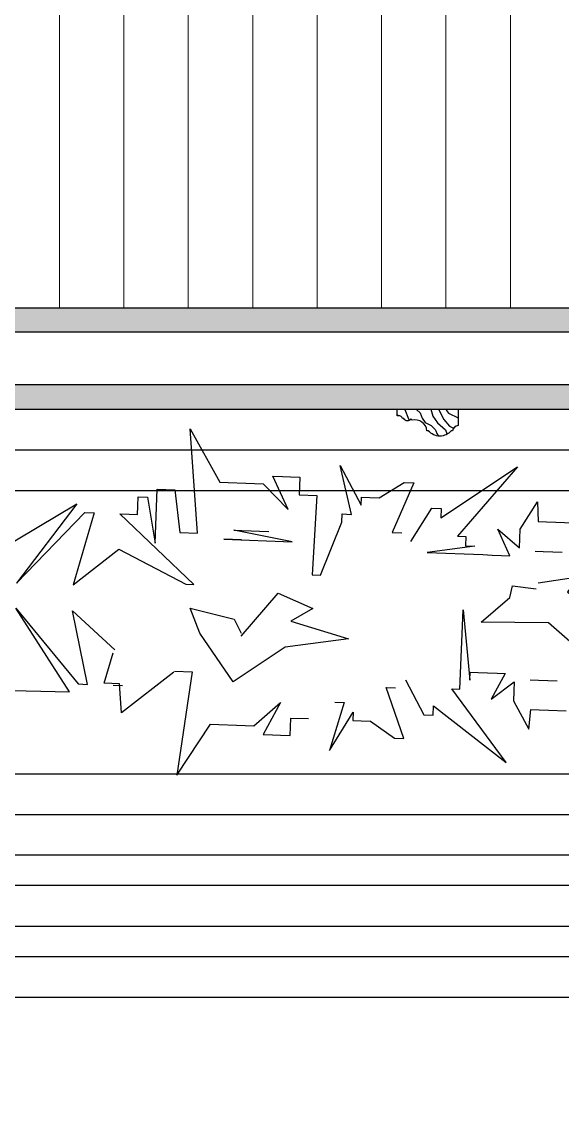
# Model space of a CAD drawing. Header units: millimetres. Extents: x 92928 to 223128, y -11456 to 21098.
# Drawn here: x 168188 to 168454, y 12882 to 13420 of the extents above; entities that cross this region are included whole.
import ezdxf

# ---------------------------------------------------------------- set-up
doc = ezdxf.new("R2010")
doc.units = ezdxf.units.MM
doc.layers.add('_ACM-A-WALL-HACH', color=251, linetype='Continuous', lineweight=9)
doc.layers.add('I-WALL', color=6, linetype='Continuous', lineweight=13)
for name, color, linetype in [('I-DETL-LW01', 1, 'Continuous'), ('I-DETL-LW02', 2, 'Continuous'), ('I-DETL-LW251', 251, 'Continuous'), ('I-PL-IDS-MILL', 40, 'Continuous'), ('PE-尺寸标注', 44, 'Continuous')]:
    doc.layers.add(name, color=color, linetype=linetype)

# ---------------------------------------------------------------- blocks, each defined once
blk = doc.blocks.new('2008092313492155')
at = {"color": 8, "linetype": 'Continuous'}
for p, q in [((1506.5, 129.9), (1497.3, 258.4)), ((1497.3, 258.4), (1534.1, 192.7)), ((1682.5, 213.5), (1708.3, 164.3)), ((1696.2, 153.1), (1682.5, 213.5)), ((1806.2, 148.9), (1900.7, 211.6)), ((1900.7, 211.6), (1827, 126.4)), ((1534.1, 192.7), (1534.1, 192.7)), ((1534.1, 192.7), (1544.2, 192.3)), ((1544.2, 192.3), (1544.2, 192.3)), ((1544.2, 192.3), (1565.9, 191.4)), ((1565.9, 191.4), (1565.9, 191.4)), ((1565.9, 191.4), (1587.6, 190.6)), ((1587.6, 190.6), (1618.1, 159.3)), ((1587.6, 190.6), (1587.6, 190.6)), ((1618.1, 159.3), (1599.5, 200.3)), ((1599.5, 200.3), (1611.1, 199.8)), ((1611.1, 199.8), (1611.1, 199.8)), ((1611.1, 199.8), (1621.2, 199.5)), ((1621.2, 199.5), (1621.2, 199.5)), ((1621.2, 199.5), (1632.8, 199)), ((1632.8, 199), (1632, 177.3)), ((1632.8, 199), (1632.8, 199)), ((1730.3, 173.5), (1761.3, 192.5)), ((1772.9, 192), (1746.5, 130.7)), ((1761.3, 192.5), (1761.3, 192.5)), ((1761.3, 192.5), (1772.9, 192)), ((1772.9, 192), (1772.9, 192)), ((1454.4, 117.7), (1456.9, 184.1)), ((1456.9, 184.1), (1478.6, 183.2)), ((1478.6, 183.2), (1484.8, 130.7)), ((1478.6, 183.2), (1478.6, 183.2)), ((1632, 177.3), (1653.7, 176.5)), ((1653.7, 176.5), (1647.9, 78.5)), ((1211.4, 78.6), (1357.7, 166.1)), ((1357.7, 166.1), (1283.7, 68.5)), ((1357.7, 166.1), (1357.7, 166.1)), ((1432.6, 153.1), (1433, 163.3)), ((1433, 163.3), (1433.4, 174.8)), ((1433, 163.3), (1433, 163.3)), ((1433.4, 174.8), (1433.4, 174.8)), ((1433.4, 174.8), (1445, 174.4)), ((1445, 174.4), (1454.4, 117.7)), ((1445, 174.4), (1445, 174.4)), ((1708.3, 164.3), (1708.7, 174.4)), ((1708.7, 174.4), (1718.8, 174)), ((1718.8, 174), (1718.8, 174)), ((1718.8, 174), (1730.3, 173.5)), ((1730.3, 173.5), (1730.3, 173.5)), ((1904.2, 135), (1925.6, 168.5)), ((1925.6, 168.5), (1926.2, 144.3)), ((1925.6, 168.5), (1925.6, 168.5)), ((1283.7, 68.5), (1367.5, 155.6)), ((1379.1, 155.2), (1353.5, 66.2)), ((1367.5, 155.6), (1379.1, 155.2)), ((1410.9, 154), (1410.9, 154)), ((1502.1, 66.5), (1410.9, 154)), ((1410.9, 154), (1422.5, 153.5)), ((1422.5, 153.5), (1422.5, 153.5)), ((1422.5, 153.5), (1432.6, 153.1)), ((1432.6, 153.1), (1432.6, 153.1)), ((1684.3, 143.5), (1684.7, 153.6)), ((1684.7, 153.6), (1684.7, 153.6)), ((1684.7, 153.6), (1696.2, 153.1)), ((1769.2, 119.7), (1795.1, 160.9)), ((1795.1, 160.9), (1795.1, 160.9)), ((1795.1, 160.9), (1806.6, 160.5)), ((1806.6, 160.5), (1806.2, 148.9)), ((1806.6, 160.5), (1806.6, 160.5)), ((1658, 78.1), (1684.3, 143.5)), ((1684.3, 143.5), (1684.3, 143.5)), ((1876.5, 135), (1903.3, 111.9)), ((1891.3, 102.2), (1876.5, 135)), ((1903.7, 123.4), (1904.2, 135)), ((1904.2, 135), (1904.2, 135)), ((1926.2, 144.3), (1926.2, 144.3)), ((1926.2, 144.3), (1936.4, 143.9)), ((1936.4, 143.9), (1936.4, 143.9)), ((1936.4, 143.9), (1947.9, 143.5)), ((1947.9, 143.5), (1947.9, 143.5)), ((1947.9, 143.5), (1969.6, 142.6)), ((1484.8, 130.7), (1506.5, 129.9)), ((1484.8, 130.7), (1484.8, 130.7)), ((1539.1, 122.5), (1539.1, 122.5)), ((1560.8, 121.6), (1539.1, 122.5)), ((1539.1, 122.5), (1623, 119.2)), ((1551.1, 133.6), (1561.3, 133.2)), ((1623, 119.2), (1551.1, 133.6)), ((1561.3, 133.2), (1572.8, 132.8)), ((1561.3, 133.2), (1561.3, 133.2)), ((1572.8, 132.8), (1583, 132.4)), ((1572.8, 132.8), (1572.8, 132.8)), ((1583, 132.4), (1594.5, 131.9)), ((1583, 132.4), (1583, 132.4)), ((1594.5, 131.9), (1594.5, 131.9)), ((1746.5, 130.7), (1758.1, 130.3)), ((1746.5, 130.7), (1746.5, 130.7)), ((1758.1, 130.3), (1758.1, 130.3)), ((1827, 126.4), (1837.2, 126)), ((1837.2, 126), (1836.7, 114.4)), ((1903.3, 111.9), (1903.7, 123.4)), ((1903.7, 123.4), (1903.7, 123.4)), ((1353.5, 66.2), (1409.6, 110.3)), ((1409.6, 110.3), (1409.6, 110.3)), ((1409.6, 110.3), (1492, 66.9)), ((1848.3, 114), (1789.7, 106.1)), ((1836.7, 114.4), (1836.7, 114.4)), ((1836.7, 114.4), (1848.3, 114)), ((1848.3, 114), (1848.3, 114)), ((1903.3, 111.9), (1903.3, 111.9)), ((1922.5, 107.7), (1932.6, 107.3)), ((1789.7, 106.1), (1858, 103.5)), ((1789.7, 106.1), (1789.7, 106.1)), ((1858, 103.5), (1858, 103.5)), ((1858, 103.5), (1869.6, 103)), ((1869.6, 103), (1869.6, 103)), ((1869.6, 103), (1881.2, 102.6)), ((1881.2, 102.6), (1881.2, 102.6)), ((1881.2, 102.6), (1891.3, 102.2)), ((1932.6, 107.3), (1944.2, 106.9)), ((1932.6, 107.3), (1932.6, 107.3)), ((1944.2, 106.9), (1955.7, 106.5)), ((1944.2, 106.9), (1944.2, 106.9)), ((1955.7, 106.5), (1955.7, 106.5)), ((1647.9, 78.5), (1658, 78.1)), ((1647.9, 78.5), (1647.9, 78.5)), ((1658, 78.1), (1658, 78.1)), ((1492, 66.9), (1502.1, 66.5)), ((1492, 66.9), (1492, 66.9)), ((1502.1, 66.5), (1502.1, 66.5)), ((1348.8, -65.7), (1282.5, 37.4)), ((1282.5, 37.4), (1359.4, -55.9)), ((1352.3, 34.3), (1404.8, -13.9)), ((1370.9, -56.4), (1352.3, 34.3)), ((1829.9, -62.4), (1833.7, 35.5)), ((1833.7, 35.5), (1833.7, 35.5)), ((1833.7, 35.5), (1841.9, -51.3)), ((1404.8, -13.9), (1404.8, -13.9)), ((1478.2, -40.1), (1499.9, -40.9)), ((1499.9, -40.9), (1480.9, -168.4)), ((1762.7, -50.9), (1785.3, -94)), ((1841.9, -51.3), (1842.3, -41.2)), ((1841.9, -51.3), (1841.9, -51.3)), ((1842.3, -41.2), (1852.5, -41.6)), ((1842.3, -41.2), (1842.3, -41.2)), ((1852.5, -41.6), (1864, -42)), ((1852.5, -41.6), (1852.5, -41.6)), ((1864, -42), (1875.6, -42.5)), ((1864, -42), (1864, -42)), ((1885.7, -42.9), (1868.4, -74.5)), ((1868.4, -74.5), (1896.9, -53.4)), ((1875.6, -42.5), (1885.7, -42.9)), ((1875.6, -42.5), (1875.6, -42.5)), ((1896.9, -53.4), (1896.5, -65)), ((1896.9, -53.4), (1896.9, -53.4)), ((1916.4, -50.8), (1926.5, -51.2)), ((1926.5, -51.2), (1926.5, -51.2)), ((1926.5, -51.2), (1938.1, -51.6)), ((1938.1, -51.6), (1938.1, -51.6)), ((1938.1, -51.6), (1949.6, -52)), ((1949.6, -52), (1949.6, -52)), ((1252.4, -63.5), (1348.8, -65.7)), ((1348.8, -65.7), (1348.8, -65.7)), ((1359.4, -55.9), (1370.9, -56.4)), ((1402.8, -57.6), (1402.8, -57.6)), ((1402.8, -57.6), (1414.3, -58)), ((1739.2, -60.2), (1739.2, -60.2)), ((1739.2, -60.2), (1750.7, -60.6)), ((1760.8, -123.3), (1739.2, -60.2)), ((1750.7, -60.6), (1750.7, -60.6)), ((1819.8, -62.1), (1829.9, -62.4)), ((1886.7, -152.7), (1819.8, -62.1)), ((1896.5, -65), (1896, -76.6)), ((1896.5, -65), (1896.5, -65)), ((1576.1, -107.7), (1608.9, -78.8)), ((1608.9, -78.8), (1587.3, -118.3)), ((1687.3, -78.7), (1669, -137.8)), ((1675.8, -78.2), (1687.3, -78.7)), ((1675.8, -78.2), (1675.8, -78.2)), ((1896, -76.6), (1896, -76.6)), ((1896, -76.6), (1914.8, -111.5)), ((1669, -137.8), (1698.5, -90.7)), ((1698.5, -90.7), (1698.1, -100.8)), ((1785.3, -94), (1796.8, -94.5)), ((1785.3, -94), (1785.3, -94)), ((1796.8, -94.5), (1797.3, -82.9)), ((1797.3, -82.9), (1886.7, -152.7)), ((1914.8, -111.5), (1917.3, -87.5)), ((1917.3, -87.5), (1927.5, -87.9)), ((1917.3, -87.5), (1917.3, -87.5)), ((1927.5, -87.9), (1939, -88.3)), ((1927.5, -87.9), (1927.5, -87.9)), ((1939, -88.3), (1960.7, -89.2)), ((1939, -88.3), (1939, -88.3)), ((1480.9, -168.4), (1522.6, -105.6)), ((1522.6, -105.6), (1532.7, -106)), ((1522.6, -105.6), (1522.6, -105.6)), ((1532.7, -106), (1554.4, -106.9)), ((1532.7, -106), (1532.7, -106)), ((1554.4, -106.9), (1576.1, -107.7)), ((1554.4, -106.9), (1554.4, -106.9)), ((1576.1, -107.7), (1576.1, -107.7)), ((1620.6, -119.5), (1621.4, -97.9)), ((1621.4, -97.9), (1643.1, -98.7)), ((1698.1, -100.8), (1708.2, -101.2)), ((1708.2, -101.2), (1719.8, -101.6)), ((1708.2, -101.2), (1708.2, -101.2)), ((1719.8, -101.6), (1719.8, -101.6)), ((1719.8, -101.6), (1749.2, -122.9)), ((1796.8, -94.5), (1796.8, -94.5)), ((1587.3, -118.3), (1598.9, -118.7)), ((1598.9, -118.7), (1609, -119.1)), ((1598.9, -118.7), (1598.9, -118.7)), ((1609, -119.1), (1620.6, -119.5)), ((1609, -119.1), (1609, -119.1)), ((1620.6, -119.5), (1620.6, -119.5)), ((1914.8, -111.5), (1914.8, -111.5)), ((1749.2, -122.9), (1760.8, -123.3)), ((1749.2, -122.9), (1749.2, -122.9)), ((1760.8, -123.3), (1760.8, -123.3))]:
    blk.add_line(p, q, dxfattribs=at)
at = {"color": 8}
for points in [[(1926.4, 68.7), (1978, 76.5), (1962.6, 57.6), (2009.9, 16.7), (1978.3, 20.4), (1965.2, -3.5), (1939.2, 19.4), (1856.2, 20.2), (1891.5, 50.6), (1894.5, 65.1), (1923.7, 61.5)], [(1560.3, 2.8), (1605.9, 55.9), (1648.7, 37.2), (1621.6, 21.3), (1692.6, -0.4), (1614.7, -10.6), (1550.6, -53.5), (1509.4, 6.7), (1497.3, 37.4), (1551.7, 24), (1560.5, 6.6)], [(1477.3, -41.2), (1412.9, -91.7), (1410.5, -55.7), (1391.6, -54.9), (1402.5, -17.6)]]:
    blk.add_lwpolyline(points, dxfattribs=at)

msp = doc.modelspace()

# ---------------------------------------------------------------- hatches: boundary and pattern name
at = {"layer": '_ACM-A-WALL-HACH'}
h = msp.add_hatch(dxfattribs=at)
h.set_pattern_fill('ANSI31', color=256, scale=10, angle=45)
h.set_pattern_definition([(90, (113532.59, -59060.632), (-31.75, 0), [])])
h.paths.add_polyline_path([(166502.59, 13279.37), (168912.59, 13279.37), (168912.59, 13579.37), (166502.59, 13579.37)])
at = {"layer": 'I-DETL-LW251'}
h = msp.add_hatch(dxfattribs=at)
h.set_pattern_fill('ANSI38', color=250, angle=-270)
h.set_pattern_definition([(135, (177419.7246, -22532.4776), (-2.24506403, -2.24506403), []), (225, (177419.7246, -22532.4776), (-2.24506403, -6.7351921), [7.9375, -4.7625])])
h.paths.add_polyline_path([(168822.59, 13267.37), (168822.59, 13279.37), (166592.59, 13279.37), (166592.59, 13267.37)])
at = {"layer": 'PE-尺寸标注'}
h = msp.add_hatch(dxfattribs=at)
h.set_pattern_fill('木纹面1', color=250, scale=5, style=0, pattern_type=2)
h.set_pattern_definition([(63.434949, (155866.095, 104668.367), (20, -1e-09), [4.6213684, -17.7393114]), (40.601295, (155852.938, 104685.661), (20, 2e-08), [4.158067, -88.037378]), (40.601295, (155862.938, 104705.661), (20, 2e-08), [4.158067, -88.037378]), (40.601295, (155872.938, 104725.661), (20, -1e-08), [4.158067, -88.037378]), (63.434949, (155855.948, 104665.572), (20, -1e-09), [4.237008, -18.123672]), (50.194429, (155857.843, 104669.362), (20, 8e-10), [2.24049, -75.862006]), (50.194429, (155867.843, 104689.362), (20, 8e-10), [2.24049, -75.862006]), (50.194429, (155877.843, 104709.362), (20, 8e-10), [2.24049, -75.862006]), (21.8014095, (155859.277, 104671.083), (20, -3e-08), [2.868712, -50.982936]), (33.690068, (155861.941, 104672.149), (20, -1e-08), [2.521813, -33.5336997]), (63.434949, (155864.039, 104673.547), (20, -8e-09), [3.3552885, -19.005391]), (45, (155865.54, 104676.548), (20, -6e-15), [2.717818, -53.850724]), (45, (155875.54, 104696.548), (20, -6e-15), [2.717818, -53.850724]), (21.8014095, (155867.461, 104678.47), (20, -3e-08), [2.19237, -51.659278]), (63.434949, (155849.467, 104665.11), (20, -8e-09), [7.1896, -15.17108]), (50.194429, (155852.682, 104671.54), (20, 8e-10), [4.573562, -73.528935]), (50.194429, (155862.682, 104691.54), (20, 8e-10), [4.573562, -73.528935]), (50.194429, (155872.682, 104711.54), (20, 8e-10), [4.573562, -73.528935]), (33.690068, (155855.61, 104675.054), (20, -1e-08), [2.2405595, -33.8149534]), (15.945396, (155857.474, 104676.297), (20, -1.45e-06), [3.5624845, -69.2386145]), (33.690068, (155860.9, 104677.276), (20, -1e-08), [4.0929665, -31.962546]), (50.194429, (155864.305, 104679.546), (20, 8e-10), [5.197338, -72.905159]), (50.194429, (155874.305, 104699.546), (20, 8e-10), [5.197338, -72.905159]), (50.194429, (155884.305, 104719.546), (20, -3e-09), [5.197338, -72.905159]), (21.8014095, (155867.6325, 104683.539), (20, -3e-08), [5.7145015, -48.137147]), (50.194429, (155848.162, 104672.5), (20, 8e-10), [5.214067, -72.88843]), (50.194429, (155858.162, 104692.5), (20, 8e-10), [5.214067, -72.88843]), (50.194429, (155868.162, 104712.5), (20, 8e-10), [5.214067, -72.88843]), (33.690068, (155851.5, 104676.506), (20, -1e-08), [4.838075, -31.2174378]), (26.565051, (155855.5255, 104679.19), (20, 1e-09), [7.98596, -81.456759]), (26.565051, (155865.5255, 104699.19), (20, 1e-09), [7.98596, -81.456759]), (40.601295, (155862.668, 104682.761), (20, 2e-08), [4.319301, -87.876143]), (40.601295, (155872.668, 104702.761), (20, 2e-08), [4.319301, -87.876143]), (40.601295, (155882.668, 104722.761), (20, 2e-08), [4.319301, -87.876143]), (33.690068, (155849.497, 104679.284), (20, -1e-08), [2.7357917, -33.319722]), (26.565051, (155851.773, 104680.802), (20, 8e-09), [7.158076, -82.284643]), (26.565051, (155861.773, 104700.802), (20, -8e-08), [7.158076, -82.284643]), (40.601295, (155858.175, 104684.003), (20, 2e-08), [1.700823, -90.494622]), (40.601295, (155868.175, 104704.003), (20, 2e-08), [1.700823, -90.494622]), (40.601295, (155878.175, 104724.003), (20, 2e-08), [1.700823, -90.494622])])
h.paths.add_polyline_path([(168800.01, 13241.31), (166615.17, 13241.31), (166615.17, 13236.56), (166621.78, 13236.56), (166621.78, 13233.76), (166612.59, 13233.76), (166612.59, 13229.31), (168802.59, 13229.31), (168802.59, 13233.76), (168793.4, 13233.76), (168793.4, 13236.56), (168800.01, 13236.56)])
h = msp.add_hatch(dxfattribs=at)
h.set_pattern_fill('木纹面1', color=250, scale=5, angle=-90, style=0, pattern_type=2)
h.set_pattern_definition([(333.43495, (129501.176, 820.766), (-1e-09, -20), [4.621368, -17.739311]), (310.601295, (129518.47, 833.923), (2e-08, -20), [4.158067, -88.037378]), (310.601295, (129538.47, 823.923), (2e-08, -20), [4.158067, -88.037378]), (310.601295, (129558.47, 813.923), (-1e-08, -20), [4.158067, -88.037378]), (333.43495, (129498.381, 830.913), (-1e-09, -20), [4.237008, -18.123672]), (320.19443, (129502.171, 829.018), (8e-10, -20), [2.24049, -75.862006]), (320.19443, (129522.171, 819.018), (8e-10, -20), [2.24049, -75.862006]), (320.19443, (129542.171, 809.018), (8e-10, -20), [2.24049, -75.862006]), (291.80141, (129503.8924, 827.584), (-3e-08, -20), [2.868712, -50.982936]), (303.690068, (129504.958, 824.92), (-1e-08, -20), [2.521813, -33.5337]), (333.43495, (129506.357, 822.822), (-8e-09, -20), [3.3552885, -19.005391]), (315, (129509.358, 821.322), (-3e-15, -20), [2.717818, -53.850724]), (315, (129529.358, 811.322), (-3e-15, -20), [2.717818, -53.850724]), (291.80141, (129511.2795, 819.4), (-3e-08, -20), [2.19237, -51.659278]), (333.43495, (129497.92, 837.394), (-8e-09, -20), [7.1896, -15.17108]), (320.19443, (129504.35, 834.179), (8e-10, -20), [4.573562, -73.528935]), (320.19443, (129524.35, 824.179), (8e-10, -20), [4.573562, -73.528935]), (320.19443, (129544.35, 814.179), (8e-10, -20), [4.573562, -73.528935]), (303.690068, (129507.863, 831.251), (-1e-08, -20), [2.2405595, -33.814953]), (285.945396, (129509.106, 829.387), (-1.45e-06, -20), [3.5624845, -69.238614]), (303.690068, (129510.085, 825.961), (-1e-08, -20), [4.0929665, -31.962546]), (320.19443, (129512.355, 822.556), (8e-10, -20), [5.197338, -72.90516]), (320.19443, (129532.355, 812.556), (8e-10, -20), [5.197338, -72.90516]), (320.19443, (129552.355, 802.556), (-3e-09, -20), [5.197338, -72.90516]), (291.80141, (129516.348, 819.2286), (-3e-08, -20), [5.7145015, -48.137147]), (320.19443, (129505.31, 838.699), (8e-10, -20), [5.214067, -72.88843]), (320.19443, (129525.31, 828.699), (8e-10, -20), [5.214067, -72.88843]), (320.19443, (129545.31, 818.699), (8e-10, -20), [5.214067, -72.88843]), (303.690068, (129509.315, 835.361), (-1e-08, -20), [4.838075, -31.217438]), (296.56505, (129511.999, 831.336), (1e-09, -20), [7.98596, -81.456759]), (296.56505, (129531.999, 821.336), (1e-09, -20), [7.98596, -81.456759]), (310.601295, (129515.57, 824.193), (2e-08, -20), [4.3193, -87.876143]), (310.601295, (129535.57, 814.193), (2e-08, -20), [4.3193, -87.876143]), (310.601295, (129555.57, 804.193), (2e-08, -20), [4.3193, -87.876143]), (303.690068, (129512.094, 837.364), (-1e-08, -20), [2.735792, -33.319722]), (296.56505, (129513.611, 835.088), (8e-09, -20), [7.158076, -82.284643]), (296.56505, (129533.611, 825.088), (-8e-08, -20), [7.158076, -82.284643]), (310.601295, (129516.812, 828.686), (2e-08, -20), [1.700823, -90.494622]), (310.601295, (129536.812, 818.686), (2e-08, -20), [1.700823, -90.494622]), (310.601295, (129556.812, 808.686), (2e-08, -20), [1.700823, -90.494622])])
edge = h.paths.add_edge_path()
edge.add_line((168402.59, 13229.37), (168402.59, 13221.39))
edge.add_arc((168403.12, 13218.19), 3.24, 99.4255, 170.5738)
edge.add_line((168399.92, 13218.72), (168399.26, 13218.72))
edge.add_arc((168393.59, 13223.47), 7.39, 219.9512, 320.0489, ccw=False)
edge.add_line((168387.92, 13218.72), (168387.26, 13218.72))
edge.add_arc((168381.44, 13218.23), 5.83, 4.7991, 105.1464)
edge.add_line((168379.92, 13223.87), (168379.25, 13224.57))
edge.add_arc((168377.62, 13225.4), 1.82, 201.7342, 333.1165, ccw=False)
edge.add_line((168375.92, 13224.72), (168375.26, 13224.72))
edge.add_arc((168373.26, 13224.06), 2.1, 18.3436, 108.5281)
edge.add_line((168372.59, 13226.06), (168372.59, 13229.37))
edge.add_line((168372.59, 13229.37), (168402.59, 13229.37))

# ---------------------------------------------------------------- linework, layer by layer
at = {"layer": 'I-DETL-LW01'}
msp.add_lwpolyline([(168822.59, 13279.37), (168822.59, 13267.37), (166592.59, 13267.37), (166592.59, 13279.37)], close=True, dxfattribs=at)
at = {"layer": 'I-DETL-LW02'}
msp.add_lwpolyline([(168800.01, 13241.31), (166615.17, 13241.31), (166615.17, 13236.56), (166621.78, 13236.56), (166621.78, 13233.76), (166612.59, 13233.76), (166612.59, 13229.31), (168802.59, 13229.31), (168802.59, 13233.76), (168793.4, 13233.76), (168793.4, 13236.56), (168800.01, 13236.56)], close=True, dxfattribs=at)
msp.add_lwpolyline([(168402.59, 13229.37), (168402.59, 13221.39, 0.320816), (168399.92, 13218.72), (168399.26, 13218.72, -0.466827), (168387.92, 13218.72), (168387.26, 13218.72, 0.468154), (168379.92, 13223.87), (168379.25, 13224.57, -0.645582), (168375.92, 13224.72), (168375.26, 13224.72, 0.415157), (168372.59, 13226.06), (168372.59, 13229.37)], format="xyb", close=True, dxfattribs=at)
at = {"layer": 'I-PL-IDS-MILL'}
for points in [[(168772.59, 13029.42), (167462.59, 13029.42), (167462.59, 13209.31), (168772.59, 13209.31)], [(168752.59, 13049.42), (167482.59, 13049.42), (167482.59, 13189.31), (168752.59, 13189.31)]]:
    msp.add_lwpolyline(points, close=True, dxfattribs=at)
for points in [[(174053.28, 11591.81, 0.5221), (174322.59, 11779.42), (174322.59, 12529.42, 0.414214), (173822.59, 13029.42), (167942.59, 13029.42, 0.414214), (167442.59, 12529.42), (167442.59, 11779.42, 0.5221), (167711.9, 11591.81, 0.5221)], [(174043.64, 11617.66, 0.554397), (174302.59, 11779.42), (174302.59, 12529.42, 0.414214), (173822.59, 13009.42), (167942.59, 13009.42, 0.414214), (167462.59, 12529.42), (167462.59, 11779.42, 0.554397), (167721.54, 11617.66)], [(167699.61, 11662.59, -0.554397), (167512.59, 11779.42), (167512.59, 12529.42, -0.414214), (167942.59, 12959.42), (173822.59, 12959.42, -0.414214), (174252.59, 12529.42), (174252.59, 11779.42, -0.554397), (174065.57, 11662.59)], [(167672.06, 11673.44, -0.496077), (167532.59, 11779.42), (167532.59, 12529.42, -0.414214), (167942.59, 12939.42), (173822.59, 12939.42, -0.414214), (174232.59, 12529.42), (174232.59, 11779.42, -0.496077), (174093.12, 11673.44)]]:
    msp.add_lwpolyline(points, format="xyb", dxfattribs=at)
at = {"layer": 'I-PL-IDS-MILL', "color": 8}
msp.add_lwpolyline([(167565.77, 11656.44, -0.258654), (167497.59, 11779.42), (167497.59, 12529.42, -0.414214), (167942.59, 12974.42), (173822.59, 12974.42, -0.414214), (174267.59, 12529.42), (174267.59, 11779.42, -0.258654), (174199.41, 11656.44), (174210.01, 11639.48, 0.258654), (174287.59, 11779.42), (174287.59, 12529.42, 0.414214), (173822.59, 12994.42), (167942.59, 12994.42, 0.414214), (167477.59, 12529.42), (167477.59, 11779.42, 0.258654), (167555.17, 11639.48)], format="xyb", close=True, dxfattribs=at)
at = {"layer": 'I-WALL'}
msp.add_lwpolyline([(166502.59, 13279.37), (168912.59, 13279.37), (168912.59, 13579.37), (166502.59, 13579.37)], close=True, dxfattribs=at)

# ---------------------------------------------------------------- block references
at = {"xscale": 0.4, "yscale": 0.4, "zscale": 0.4}
msp.add_blockref('2008092313492155', (167671.55, 13116.24), dxfattribs=at)

doc.saveas('drawing.dxf')
